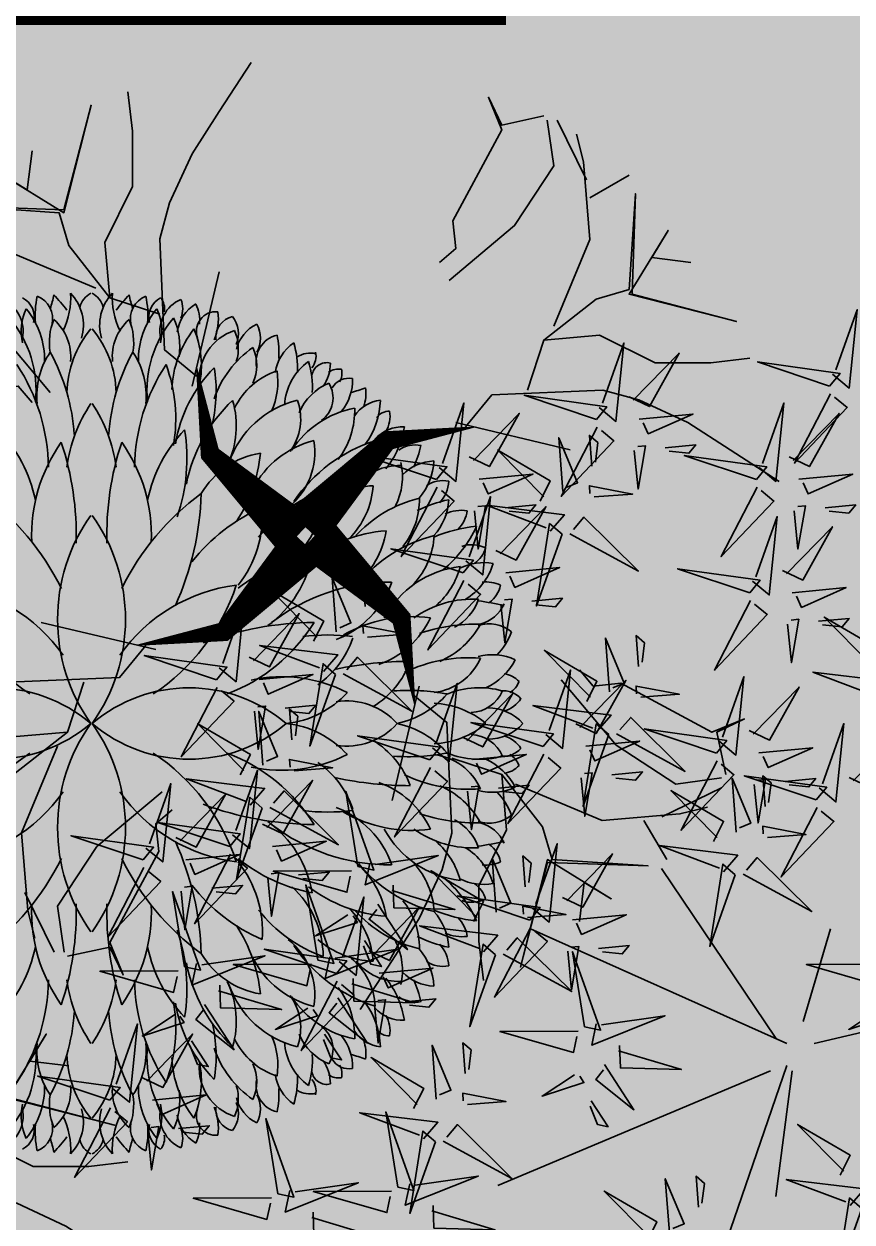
# Model space of a CAD drawing. Header units: millimetres. Extents: x -10000 to 124200, y -12045 to 23620.
# Drawn here: x 45091 to 45535, y 7298 to 7940 of the extents above; entities that cross this region are included whole.
import ezdxf

# ---------------------------------------------------------------- set-up
doc = ezdxf.new("R2010")
doc.units = ezdxf.units.MM
doc.header["$LTSCALE"] = 150
for name, color, linetype, lineweight, true_color in [('ad-Framing', 30, 'Continuous', 35, 0xff7f00), ('ad-Landscape', 7, 'Continuous', 35, 0x007f00), ('ad-Landscape 2', 7, 'Continuous', 35, 0x264c00)]:
    doc.layers.add(name, color=color, linetype=linetype, lineweight=lineweight, true_color=true_color)
doc.layers.add('ad-Verandah', color=7, linetype='Continuous', true_color=0xa57c52)

# ---------------------------------------------------------------- blocks, each defined once
blk = doc.blocks.new('A$C7DA81DBD')
at = {"layer": 'ad-Landscape'}
for centre, radius, start, end in [((1.124, 0.963), 1.476, 139.5678, 220.4322), ((0.278, 1.632), 1.654, 187.071, 234.8541), ((-2.005, -0.521), 2.052, 33.3645, 71.7788), ((-0.182, 2.617), 2.589, 216.3709, 243.6204), ((-3.864, 1.022), 0.348, 203.9184, 280.7874), ((-1.914, 1.938), 1.415, 226.1223, 258.1088), ((-3.288, 1.64), 1.093, 229.5217, 276.1719), ((-2.506, 2.298), 1.873, 236.553, 269.3505), ((-4.007, 0.779), 0.214, 207.1935, 284.6897), ((-3.868, 0.167), 0.526, 77.3912, 114.963), ((-3.58, 1.265), 0.803, 230.6141, 270.7898), ((-1.853, -0.999), 1.59, 87.8069, 125.3426), ((-4.021, -0.331), 0.887, 85.5415, 102.4704), ((-3.99, 0.621), 0.238, 201.2281, 283.0029), ((-3.234, -0.221), 0.76, 84.1206, 124.2254), ((-3.761, -0.151), 0.567, 79.894, 113.0436), ((-0.278, -1.632), 1.654, 7.071, 54.8541), ((2.005, 0.521), 2.052, 213.3645, 251.7788), ((0.504, -2.388), 1.772, 23.4099, 52.0446), ((-2.262, -2.222), 3.258, 0.4864, 20.1425), ((1.841, -1.801), 0.836, 9.3048, 59.3197), ((1.892, -0.74), 1.708, 200.4746, 238.3718), ((2.259, -2.257), 0.955, 13.7428, 70.7401), ((2.789, -2.062), 0.727, 18.6708, 63.797), ((0.013, -2.499), 1.688, 11.0285, 38.5633), ((2.053, -0.575), 1.111, 231.6498, 273.9516), ((2.813, -0.17), 1.503, 236.8668, 264.3747), ((3.602, -1.788), 0.37, 25.3637, 76.0362), ((0.957, -2.767), 1.425, 19.7331, 51.7721), ((1.894, -2.412), 0.921, 13.6684, 62.8823), ((3.531, -1.186), 0.443, 246.5632, 293.4368), ((3.566, -1.894), 0.271, 13.6546, 102.449), ((3.799, -1.387), 0.279, 240.3623, 299.6377), ((1.856, -1.09), 1.102, 216.0391, 260.2682), ((-0.542, -2.951), 1.936, 359.7315, 37.4115), ((3.37, -1.133), 0.705, 245.6035, 278.753), ((3.394, -2.243), 0.437, 34.7848, 81.073), ((3.646, -0.97), 0.879, 267.0026, 282.0734), ((2.301, -1.358), 0.927, 221.7393, 269.8284), ((2.675, -1.508), 0.695, 218.2825, 279.3433), ((1.329, -3.259), 1.53, 17.5905, 55.7456), ((3.002, -1.519), 0.544, 233.779, 289.798), ((2.167, -2.776), 0.96, 10.8581, 56.5506), ((3.104, -2.475), 0.573, 35.7635, 86.3734), ((3.508, -1.218), 0.814, 266.7638, 287.5222), ((-1.11, -2.329), 1.983, 352.8697, 7.1303), ((2.867, -2.536), 0.525, 21.8257, 68.0281), ((3.413, -2.155), 0.239, 346.7548, 32.3176), ((1.144, -1.7), 0.928, 214.9166, 251.0505), ((0.442, -3.021), 1.463, 4.5397, 37.072), ((1.447, -2.814), 0.898, 2.3009, 40.5076), ((3.324, -1.386), 0.793, 265.5663, 288.0123), ((3.41, -2.32), 0.148, 346.0967, 81.703), ((3.623, -2.031), 0.183, 231.1425, 282.0713), ((3.21, -2.109), 0.273, 215.3989, 302.1552), ((3.547, -1.977), 0.379, 233.8191, 270.9542), ((3.325, -2.438), 0.17, 350.7137, 36.2765), ((1.697, -2.079), 0.932, 201.0147, 251.0085), ((3.088, -1.801), 0.795, 232.4719, 271.5519), ((3.387, -2.087), 0.488, 230.8294, 271.5989), ((3.218, -2.537), 0.186, 348.2362, 60.9945), ((3.454, -2.302), 0.168, 239.8902, 283.1809), ((-0.295, -3.161), 1.349, 352.2305, 30.013), ((2.026, -2.069), 0.846, 218.4928, 261.4291), ((2.402, -1.959), 0.821, 225.1229, 265.9267), ((1.014, -3.524), 1.242, 13.527, 48.3981), ((2.813, -2.152), 0.645, 219.1564, 267.7817), ((2.833, -2.887), 0.356, 6.207, 55.7181), ((4.711, -2.181), 1.496, 194.5537, 200.4136), ((0.488, -3.723), 1.408, 14.0868, 50.7518), ((1.999, -3.032), 0.544, 358.2486, 50.6804), ((3.205, -2.09), 0.759, 233.8433, 268.585), ((3.255, -2.307), 0.399, 250.941, 277.7273), ((1.405, -2.554), 0.868, 198.6878, 245.2839), ((2.554, -3.07), 0.372, 357.6019, 47.961), ((2.929, -2.933), 0.15, 357.4703, 53.8096), ((0.579, -3.745), 0.974, 6.4669, 61.6556), ((3.055, -2.232), 0.863, 231.0238, 261.3872), ((3.025, -2.67), 0.274, 237.9754, 281.2662), ((2.208, -2.504), 0.73, 230.8151, 271.0506), ((2.436, -2.424), 0.643, 243.0761, 282.3855), ((2.128, -3.396), 0.461, 2.3648, 45.5832), ((2.458, -3.195), 0.289, 349.0778, 34.6406), ((0.211, -3.764), 1.016, 356.9811, 35.1502), ((1.896, -2.617), 0.764, 227.3855, 266.8116), ((3.046, -2.005), 1.281, 246.1435, 256.2848), ((-0.785, -3.797), 1.765, 358.7548, 18.6115), ((0.915, -3.796), 1.32, 11.9389, 26.2186), ((2.622, -2.757), 0.621, 229.7759, 266.9333), ((2.106, -3.468), 0.289, 349.0778, 34.6406), ((1.724, -2.922), 0.735, 220.3866, 256.092), ((0.466, -3.951), 1.488, 5.9725, 22.7074), ((2.239, -2.943), 0.581, 228.3364, 266.6749), ((1.37, -3.11), 0.824, 203.2196, 241.7797), ((2.444, -2.7), 1.205, 219.6176, 245.5256), ((1.692, -3.651), 0.41, 352.3277, 23.6108), ((2.403, -3.194), 0.329, 226.2451, 267.6854), ((1.383, -3.356), 0.488, 207.4375, 251.1826), ((1.034, -3.87), 0.552, 350.4856, 25.4529), ((1.452, -3.751), 0.311, 333.8191, 18.7871), ((2.158, -3.355), 0.356, 226.8629, 260.3692), ((1.759, -3.363), 0.625, 211.2577, 253.0883), ((1.821, -3.599), 0.302, 216.3212, 252.6008), ((0.641, -3.924), 0.342, 320.1793, 18.6746), ((1.327, -3.744), 0.358, 194.3796, 245.6782), ((-5.866, -2.673), 7.168, 348.7597, 350.8333), ((1.053, -3.888), 0.343, 334.8223, 6.1053), ((1.18, -3.454), 0.743, 227.0323, 248.1406), ((1.415, -3.77), 0.269, 215.0422, 258.9599)]:
    blk.add_arc(centre, radius, start, end, dxfattribs=at)
at = {"layer": 'ad-Landscape 2'}
for centre, radius, start, end in [((-1.124, 0.963), 1.476, 319.5678, 40.4322), ((2.005, -0.521), 2.052, 108.2212, 146.6355), ((-0.278, 1.632), 1.654, 305.1459, 352.929), ((0.182, 2.617), 2.589, 296.3796, 323.6291), ((1.914, 1.938), 1.415, 281.8912, 313.8777), ((3.864, 1.022), 0.348, 259.2126, 336.0816), ((2.506, 2.298), 1.873, 270.6495, 303.447), ((3.288, 1.64), 1.093, 263.8281, 310.4783), ((1.853, -0.999), 1.59, 54.6574, 92.1931), ((3.58, 1.265), 0.803, 269.2102, 309.3859), ((3.868, 0.167), 0.526, 65.037, 102.6088), ((4.007, 0.779), 0.214, 255.3103, 332.8065), ((3.234, -0.221), 0.76, 55.7746, 95.8794), ((3.99, 0.621), 0.238, 256.9971, 338.7719), ((4.021, -0.331), 0.887, 77.5296, 94.4585), ((-4.487, 1.629), 1.285, 281.6372, 288.0005), ((-3.052, 1.626), 1.72, 226.87, 233.5161), ((-3.616, 0.691), 0.486, 221.139, 275.5703), ((-2.722, 2.114), 1.948, 241.1822, 266.2604), ((2.722, 2.114), 1.948, 273.7396, 298.8178), ((3.616, 0.691), 0.486, 264.4297, 318.861), ((3.761, -0.151), 0.567, 66.9564, 100.106), ((3.052, 1.626), 1.72, 306.4839, 313.13), ((4.487, 1.629), 1.285, 251.9995, 258.3628), ((-4.197, 0.939), 0.734, 266.4289, 296.017), ((-3.241, -0.766), 1.009, 91.2562, 130.1055), ((-2.353, -1.17), 1.423, 97.042, 124.3197), ((-1.863, 3.033), 2.882, 251.6105, 271.7173), ((-1.026, -1.431), 1.766, 54.4662, 125.5338), ((1.026, -1.431), 1.766, 54.4662, 125.5338), ((1.863, 3.033), 2.882, 268.2827, 288.3895), ((2.353, -1.17), 1.423, 55.6803, 82.958), ((3.241, -0.766), 1.009, 49.8945, 88.7438), ((4.197, 0.939), 0.734, 243.983, 273.5711), ((-3.927, 0.536), 0.456, 226.0882, 286.2369), ((3.927, 0.536), 0.456, 253.7631, 313.9118), ((-4.046, -0.101), 0.224, 105.3109, 151.5664), ((4.046, -0.101), 0.224, 28.4336, 74.6891), ((-4.046, 0.101), 0.224, 208.4336, 254.6891), ((-3.927, -0.536), 0.456, 73.7631, 133.9118), ((-3.241, 0.766), 1.009, 229.8945, 268.7438), ((-2.353, 1.17), 1.423, 235.6803, 262.958), ((-1.026, 1.431), 1.766, 234.4662, 305.5338), ((1.124, -0.963), 1.476, 139.5678, 220.4322), ((-1.124, -0.963), 1.476, 319.5678, 40.4322), ((1.026, 1.431), 1.766, 234.4662, 305.5338), ((2.353, 1.17), 1.423, 277.042, 304.3197), ((3.241, 0.766), 1.009, 271.2562, 310.1055), ((3.927, -0.536), 0.456, 46.0882, 106.2369), ((4.046, 0.101), 0.224, 285.3109, 331.5664), ((-4.197, -0.939), 0.734, 63.983, 93.5711), ((-3.616, -0.691), 0.486, 84.4297, 138.861), ((-2.722, -2.114), 1.948, 93.7396, 118.8178), ((-1.863, -3.033), 2.882, 88.2827, 108.3895), ((1.863, -3.033), 2.882, 71.6105, 91.7173), ((2.722, -2.114), 1.948, 61.1822, 86.2604), ((3.616, -0.691), 0.486, 41.139, 95.5703), ((4.197, -0.939), 0.734, 86.4289, 116.017), ((-3.052, -1.626), 1.72, 126.4839, 133.13), ((-1.853, 0.999), 1.59, 234.6574, 272.1931), ((-0.182, -2.617), 2.589, 116.3796, 143.6291), ((0.278, -1.632), 1.654, 125.1459, 172.929), ((0.182, -2.617), 2.589, 36.3709, 63.6204), ((1.853, 0.999), 1.59, 267.8069, 305.3426), ((3.052, -1.626), 1.72, 46.87, 53.5161), ((-4.487, -1.629), 1.285, 71.9995, 78.3628), ((-3.99, -0.621), 0.238, 76.9971, 158.7719), ((-3.58, -1.265), 0.803, 89.2102, 129.3859), ((-3.761, 0.151), 0.567, 246.9564, 280.106), ((-3.234, 0.221), 0.76, 235.7746, 275.8794), ((-2.506, -2.298), 1.873, 90.6495, 123.447), ((2.506, -2.298), 1.873, 56.553, 89.3505), ((3.234, 0.221), 0.76, 264.1206, 304.2254), ((3.58, -1.265), 0.803, 50.6141, 90.7898), ((3.761, 0.151), 0.567, 259.894, 293.0436), ((3.99, -0.621), 0.238, 21.2281, 103.0029), ((4.487, -1.629), 1.285, 101.6372, 108.0005), ((-4.021, 0.331), 0.887, 257.5296, 274.4585), ((-4.007, -0.779), 0.214, 75.3103, 152.8065), ((-3.288, -1.64), 1.093, 83.8281, 130.4783), ((-1.914, -1.938), 1.415, 101.8912, 133.8777), ((1.914, -1.938), 1.415, 46.1223, 78.1088), ((3.288, -1.64), 1.093, 49.5217, 96.1719), ((4.021, 0.331), 0.887, 265.5415, 282.4704), ((4.007, -0.779), 0.214, 27.1935, 104.6897), ((-4.09, -0.554), 0.166, 229.7168, 280.6456), ((-3.864, -1.022), 0.348, 79.2126, 156.0816), ((-3.868, -0.167), 0.526, 245.037, 282.6088), ((-2.005, 0.521), 2.052, 288.2212, 326.6355), ((3.868, -0.167), 0.526, 257.3912, 294.963), ((3.864, -1.022), 0.348, 23.9184, 100.7874), ((4.09, -0.554), 0.166, 259.3544, 310.2832), ((-3.715, -0.193), 0.678, 245.2948, 278.4443), ((-3.242, -1.855), 1.065, 92.7479, 127.4895), ((-3.006, 0.698), 1.529, 249.608, 279.927), ((-2.521, -2.218), 1.411, 99.6586, 134.4053), ((-2.355, 1.807), 2.891, 271.7421, 294.3259), ((2.355, 1.807), 2.891, 245.6741, 268.2579), ((3.006, 0.698), 1.529, 260.073, 290.392), ((2.521, -2.218), 1.411, 45.5947, 80.3414), ((3.242, -1.855), 1.065, 52.5105, 87.2521), ((3.715, -0.193), 0.678, 261.5557, 294.7052), ((-4.09, -0.665), 0.235, 246.9546, 293.0454), ((-3.806, -1.227), 0.386, 98.1128, 148.8491), ((-2.07, -2.438), 1.53, 100.88, 136.8447), ((-2.612, 0.83), 1.771, 260.79, 288.9313), ((2.612, 0.83), 1.771, 251.0687, 279.21), ((2.07, -2.438), 1.53, 43.1553, 79.12), ((3.806, -1.227), 0.386, 31.1509, 81.8872), ((4.09, -0.665), 0.235, 246.9546, 293.0454), ((-3.983, -0.753), 0.314, 240.8349, 278.4067), ((-3.867, -1.227), 0.193, 69.404, 185.8133), ((-3.529, -0.17), 0.914, 246.6856, 281.9827), ((-3.393, -1.57), 0.508, 85.6371, 161.6343), ((-0.504, -2.388), 1.772, 127.9554, 156.5901), ((3.529, -0.17), 0.914, 258.0173, 293.3144), ((3.393, -1.57), 0.508, 18.3657, 94.3629), ((3.867, -1.227), 0.193, 354.1867, 110.596), ((3.983, -0.753), 0.314, 261.5933, 299.1651), ((-1.841, -1.801), 0.836, 120.6803, 170.6952), ((2.262, -2.222), 3.258, 159.8575, 179.5136), ((-3.99, -0.707), 0.544, 262.7166, 292.3542), ((-3.806, -1.439), 0.213, 83.9314, 167.1466), ((-2.872, -2.169), 1.015, 108.9376, 145.3584), ((-3.278, 0.198), 1.427, 260.7451, 283.0431), ((3.278, 0.198), 1.427, 256.9569, 279.2549), ((2.872, -2.169), 1.015, 34.6416, 71.0624), ((3.99, -0.707), 0.544, 247.6458, 277.2834), ((3.806, -1.439), 0.213, 12.8534, 96.0686), ((-3.843, -1.163), 0.285, 233.2838, 291.6454), ((-3.699, -1.02), 0.428, 245.5975, 287.5893), ((-2.789, -2.062), 0.727, 116.203, 161.3292), ((-2.935, -0.536), 0.892, 253.6401, 296.0812), ((-2.259, -2.257), 0.955, 109.2599, 166.2572), ((-1.892, -0.74), 1.708, 301.6282, 339.5254), ((2.935, -0.536), 0.892, 243.9188, 286.3599), ((3.699, -1.02), 0.428, 252.4107, 294.4025), ((3.843, -1.163), 0.285, 248.3546, 306.7162), ((-3.602, -1.788), 0.37, 103.9638, 154.6363), ((-2.813, -0.17), 1.503, 275.6253, 303.1332), ((-2.053, -0.575), 1.111, 266.0484, 308.3502), ((-0.013, -2.499), 1.688, 141.4367, 168.9715), ((-3.799, -1.387), 0.279, 240.3623, 299.6377), ((-3.566, -1.894), 0.271, 77.551, 166.3454), ((-3.531, -1.186), 0.443, 246.5632, 293.4368), ((-1.894, -2.412), 0.921, 117.1177, 166.3316), ((-0.957, -2.767), 1.425, 128.2279, 160.2669), ((0.973, -1.875), 1.434, 167.8862, 206.8402), ((-0.973, -1.875), 1.434, 333.1598, 12.1138), ((-1.856, -1.09), 1.102, 279.7318, 323.9609), ((-3.646, -0.97), 0.879, 257.9266, 272.9974), ((-3.394, -2.243), 0.437, 98.927, 145.2152), ((-3.37, -1.133), 0.705, 261.247, 294.3965), ((0.542, -2.951), 1.936, 142.5885, 180.2685), ((-3.508, -1.218), 0.814, 252.4778, 273.2362), ((-3.104, -2.475), 0.573, 93.6266, 144.2365), ((-3.002, -1.519), 0.544, 250.202, 306.221), ((-2.167, -2.776), 0.96, 123.4494, 169.1419), ((-2.675, -1.508), 0.695, 260.6567, 321.7175), ((-1.329, -3.259), 1.53, 124.2544, 162.4095), ((-2.301, -1.358), 0.927, 270.1716, 318.2607), ((-0.947, -1.818), 0.953, 312.2631, 353.7786), ((0.947, -1.818), 0.953, 186.2214, 227.7369), ((-3.413, -2.155), 0.239, 147.6824, 193.2452), ((-2.867, -2.536), 0.525, 111.9719, 158.1743), ((1.11, -2.329), 1.983, 172.8697, 187.1303), ((-3.623, -2.031), 0.183, 257.9287, 308.8575), ((-3.324, -1.386), 0.793, 251.9877, 274.4337), ((-3.41, -2.32), 0.148, 98.297, 193.9033), ((-1.447, -2.814), 0.898, 139.4924, 177.6991), ((-0.442, -3.021), 1.463, 142.928, 175.4603), ((-1.144, -1.7), 0.928, 288.9495, 325.0834), ((-3.547, -1.977), 0.379, 269.0458, 306.1809), ((-3.325, -2.438), 0.17, 143.7235, 189.2863), ((-3.21, -2.109), 0.273, 237.8448, 324.6011), ((-3.454, -2.302), 0.168, 256.8191, 300.1098), ((-3.218, -2.537), 0.186, 119.0055, 191.7638), ((-3.387, -2.087), 0.488, 268.4011, 309.1706), ((-3.088, -1.801), 0.795, 268.4481, 307.5281), ((-1.697, -2.079), 0.932, 288.9915, 338.9853), ((2.889, -3.142), 3.502, 167.9948, 180.0176), ((0.453, -2.514), 0.676, 171.3917, 227.835), ((-0.453, -2.514), 0.676, 312.165, 8.6083), ((-2.889, -3.142), 3.502, 359.9824, 12.0052), ((-4.711, -2.181), 1.496, 339.5864, 345.4463), ((-2.833, -2.887), 0.356, 124.2819, 173.793), ((-2.813, -2.152), 0.645, 272.2183, 320.8436), ((-2.402, -1.959), 0.821, 274.0733, 314.8771), ((-1.014, -3.524), 1.242, 131.6019, 166.473), ((-2.026, -2.069), 0.846, 278.5709, 321.5072), ((0.295, -3.161), 1.349, 149.987, 187.7695), ((-3.255, -2.307), 0.399, 262.2727, 289.059), ((-3.205, -2.09), 0.759, 271.415, 306.1567), ((-1.999, -3.032), 0.544, 129.3196, 181.7514), ((-0.488, -3.723), 1.408, 129.2482, 165.9132), ((-2.929, -2.933), 0.15, 126.1904, 182.5297), ((-2.554, -3.07), 0.372, 132.039, 182.3981), ((-1.405, -2.554), 0.868, 294.7161, 341.3122), ((-0.914, -2.323), 0.874, 290.1808, 328.5951), ((0.914, -2.323), 0.874, 211.4049, 249.8192), ((-3.025, -2.67), 0.274, 258.7338, 302.0246), ((-3.055, -2.232), 0.863, 278.6128, 308.9762), ((-0.579, -3.745), 0.974, 118.3444, 173.5331), ((-2.458, -3.195), 0.289, 145.3594, 190.9222), ((-2.128, -3.396), 0.461, 134.4168, 177.6352), ((-2.436, -2.424), 0.643, 257.6145, 296.9239), ((-2.208, -2.504), 0.73, 268.9494, 309.1849), ((1.74, -3.125), 2.067, 175.9521, 190.6786), ((-0.876, -2.829), 0.895, 310.7887, 348.0381), ((0.876, -2.829), 0.895, 191.9619, 229.2113), ((-1.74, -3.125), 2.067, 349.3214, 4.0479), ((-3.046, -2.005), 1.281, 283.7152, 293.8565), ((-1.896, -2.617), 0.764, 273.1884, 312.6145), ((-0.211, -3.764), 1.016, 144.8498, 183.0189), ((0.81, -3.717), 1.458, 154.4442, 184.6619), ((-0.81, -3.717), 1.458, 355.3381, 25.5558), ((-2.622, -2.757), 0.621, 273.0667, 310.2241), ((-2.106, -3.468), 0.289, 145.3594, 190.9222), ((-0.915, -3.796), 1.32, 153.7814, 168.0611), ((0.785, -3.797), 1.765, 161.3885, 181.2452), ((-2.239, -2.943), 0.581, 273.3251, 311.6636), ((-0.466, -3.951), 1.488, 157.2926, 174.0275), ((-1.724, -2.922), 0.735, 283.908, 319.6134), ((-0.873, -3.314), 0.57, 293.7313, 353.3277), ((0.672, -3.334), 0.873, 183.0038, 219.6059), ((-0.672, -3.334), 0.873, 320.3941, 356.9962), ((0.873, -3.314), 0.57, 186.6723, 246.2687), ((-2.403, -3.194), 0.329, 272.3146, 313.7549), ((-1.692, -3.651), 0.41, 156.3892, 187.6723), ((-2.444, -2.7), 1.205, 294.4744, 320.3824), ((-1.37, -3.11), 0.824, 298.2203, 336.7804), ((0.485, -3.825), 0.838, 157.7226, 195.8673), ((-0.485, -3.825), 0.838, 344.1327, 22.2774), ((-2.158, -3.355), 0.356, 279.6308, 313.1371), ((-1.452, -3.751), 0.311, 161.2129, 206.1809), ((-1.034, -3.87), 0.552, 154.5471, 189.5144), ((-1.383, -3.356), 0.488, 288.8174, 332.5625), ((-1.821, -3.599), 0.302, 287.3992, 323.6788), ((-1.759, -3.363), 0.625, 286.9117, 328.7423), ((-0.466, -3.725), 0.359, 293.7056, 356.9487), ((0.466, -3.725), 0.359, 183.0513, 246.2944), ((-1.053, -3.888), 0.343, 173.8947, 205.1777), ((5.866, -2.673), 7.168, 189.1667, 191.2403), ((-1.327, -3.744), 0.358, 294.3218, 345.6204), ((-0.641, -3.924), 0.342, 161.3254, 219.8207), ((-0.143, -3.955), 0.535, 164.7932, 204.8095), ((-0.906, -3.641), 0.606, 297.2695, 335.9728), ((0.906, -3.641), 0.606, 204.0272, 242.7305), ((0.143, -3.955), 0.535, 335.1905, 15.2068), ((-1.415, -3.77), 0.269, 281.0401, 324.9578), ((-1.18, -3.454), 0.743, 291.8594, 312.9677), ((0.323, -3.905), 0.477, 180.4376, 227.2613), ((-0.323, -3.905), 0.477, 312.7387, 359.5624), ((-0.266, -4.046), 0.225, 186.241, 229.1557), ((-0.491, -4.017), 0.214, 291.17, 329.5844), ((-0.096, -4.063), 0.227, 172.7272, 229.0665), ((-0.414, -3.981), 0.305, 303.605, 342.9027), ((0.414, -3.981), 0.305, 197.0973, 236.395), ((0.096, -4.063), 0.227, 310.9335, 7.2728), ((0.491, -4.017), 0.214, 210.4156, 248.83), ((0.266, -4.046), 0.225, 310.8443, 353.759)]:
    blk.add_arc(centre, radius, start, end, dxfattribs=at)
blk = doc.blocks.new('bamboo')
at = {"layer": 'ad-Landscape'}
for points in [[(-835, 1007.8), (-876.2, 987.1), (-939.2, 1094.8), (-843.4, 1000.5)], [(-854.3, 961.7), (-964.6, 970), (-872.5, 931.4), (-862.8, 954.4)], [(-906.4, 902.3), (-969.4, 907), (-954.8, 890.1), (-914.9, 895)], [(-1166, 756.5), (-1215.3, 904.1), (-1191.8, 735.2), (-1166, 756.5)], [(-974.8, 702), (-1024.2, 849.6), (-1000.7, 680.7), (-974.8, 702)], [(-1150.2, 755), (-1008.3, 828.6), (-1121.8, 720.5), (-1143.1, 746.4)], [(-1190.3, 750.9), (-1161.9, 716.5), (-1322.1, 700.2), (-1198.9, 743.8)], [(-1212, 689.6), (-1192.2, 648), (-1301.2, 587.1), (-1204.9, 680.9)], [(-999.2, 696.4), (-970.7, 661.9), (-1131, 645.7), (-1007.8, 689.3)], [(-1166.4, 669.3), (-1176.9, 559.2), (-1136.4, 650.5), (-1159.3, 660.7)], [(-1102, 678.9), (-1023.4, 671.3), (-1112.1, 656.1), (-1110.6, 671.8)], [(-1059.9, 523.7), (-1093.8, 494.6), (-1113.3, 654.4), (-1067.1, 532.2)], [(-1121.7, 544.2), (-1162.9, 523.5), (-1225.9, 631.2), (-1130.2, 536.9)], [(-1108, 616), (-1114, 553.1), (-1096.8, 567.3), (-1100.9, 607.4)], [(-1020.9, 635), (-1001.1, 593.4), (-1110, 532.6), (-1013.8, 626.4)], [(-975.2, 614.7), (-985.8, 504.7), (-945.3, 596), (-968.1, 606.1)], [(-910.8, 624.4), (-832.2, 616.8), (-921, 601.5), (-919.5, 617.3)], [(-1288.8, 429.3), (-1338.2, 576.9), (-1314.7, 408), (-1288.8, 429.3)], [(-1053.8, 499.5), (-907.2, 551.9), (-1075.6, 524.9), (-1053.8, 499.5)], [(-916.9, 561.5), (-922.9, 498.6), (-905.6, 512.8), (-909.7, 552.9)], [(-1273.1, 427.7), (-1131.2, 501.3), (-1244.7, 393.3), (-1266, 419.1)], [(-1141, 498.1), (-1251.3, 506.4), (-1159.2, 467.8), (-1149.5, 490.8)], [(-1055, 483.7), (-978.6, 343.4), (-1088.9, 454.6), (-1063.5, 476.4)], [(-1193.1, 438.6), (-1256.1, 443.4), (-1241.5, 426.4), (-1201.6, 431.4)], [(-1130.1, 433.9), (-1136.1, 355.2), (-1153.1, 443.6), (-1137.4, 442.4)], [(-1313.2, 423.7), (-1284.7, 389.2), (-1445, 373), (-1321.8, 416.6)], [(-1334.9, 362.3), (-1315.1, 320.7), (-1424, 259.8), (-1327.8, 353.7)], [(-1224.9, 351.7), (-1146.2, 344), (-1235, 328.8), (-1233.5, 344.6)], [(-1289.2, 342), (-1299.8, 231.9), (-1259.3, 323.3), (-1282.1, 333.4)], [(-1230.9, 288.8), (-1236.9, 225.9), (-1219.6, 240.1), (-1223.8, 280.1)], [(-1166, 102), (-1215.3, 249.6), (-1191.8, 80.7), (-1166, 102)], [(-933.9, 115.6), (-983.2, 263.3), (-959.7, 94.3), (-933.9, 115.6)], [(-1150.2, 100.5), (-1008.3, 174), (-1121.8, 66), (-1143.1, 91.9)], [(-1357.1, -48), (-1406.5, 99.6), (-1382.9, -69.3), (-1357.1, -48)], [(-958.2, 110.1), (-929.8, 75.6), (-1090, 59.3), (-966.8, 103)], [(-1190.3, 96.4), (-1161.9, 61.9), (-1322.1, 45.7), (-1198.9, 89.3)], [(-1212, 35.1), (-1192.2, -6.5), (-1301.2, -67.4), (-1204.9, 26.4)], [(-979.9, 48.7), (-960.1, 7.1), (-1069.1, -53.8), (-972.8, 40.1)], [(-934.3, 28.4), (-944.8, -81.7), (-904.3, 9.6), (-927.2, 19.8)], [(-869.9, 38), (-791.3, 30.4), (-880, 15.2), (-878.5, 30.9)], [(-548.2, 43.3), (-554.2, -19.6), (-537, -5.4), (-541.1, 34.7)], [(-1341.4, -49.5), (-1199.5, 24), (-1312.9, -84), (-1334.3, -58.1)], [(-1166.4, 14.8), (-1176.9, -95.3), (-1136.4, -4), (-1159.3, 6.1)], [(-1102, 24.4), (-1023.4, 16.8), (-1112.1, 1.6), (-1110.6, 17.3)], [(-718.6, -144.5), (-752.5, -173.6), (-772, -13.7), (-725.8, -136)], [(-1108, -38.5), (-1114, -101.4), (-1096.8, -87.2), (-1100.9, -47.1)], [(-780.4, -124), (-821.5, -144.7), (-884.6, -37), (-788.8, -131.3)], [(-875.9, -24.9), (-881.9, -87.8), (-864.7, -73.6), (-868.8, -33.5)], [(-1381.4, -53.6), (-1353, -88.1), (-1513.2, -104.3), (-1390.1, -60.7)], [(-556.7, -87.7), (-536.9, -129.3), (-645.8, -190.1), (-549.6, -96.3)]]:
    blk.add_lwpolyline(points, dxfattribs=at)
at = {"layer": 'ad-Landscape 2'}
for p, q in [((43.5, 73), (278.2, 631.2)), ((-12.4, 39.5), (-247.1, 564.2)), ((-23.6, 61.9), (-370, 296.3)), ((32.3, 39.5), (390, 162.3)), ((43.5, 28.4), (300.5, 61.9)), ((-57.1, 6), (-247.1, -49.8)), ((-12.4, -16.3), (-113, -440.5))]:
    blk.add_line(p, q, dxfattribs=at)
for points in [[(103.7, 1424.7), (54.4, 1572.3), (77.9, 1403.4), (103.7, 1424.7)], [(-387.8, 1356.5), (-437.1, 1504.1), (-413.6, 1335.2), (-387.8, 1356.5)], [(119.4, 1423.2), (261.4, 1496.7), (147.9, 1388.7), (126.6, 1414.5)], [(-372, 1355), (-230.1, 1428.5), (-343.6, 1320.5), (-364.9, 1346.4)], [(-160.7, 1284.9), (-160, 1444.8), (-116.9, 1294.1), (-149.7, 1287.2)], [(79.4, 1419.1), (107.8, 1384.6), (-52.4, 1368.4), (70.8, 1412)], [(-756.4, 1206.5), (-805.8, 1354.1), (-782.2, 1185.2), (-756.4, 1206.5)], [(-412.1, 1350.9), (-383.7, 1316.4), (-543.9, 1300.2), (-420.7, 1343.8)], [(-70.9, 1292.4), (-27.7, 1358.5), (-55.4, 1272.9), (-68.6, 1281.5)], [(57.7, 1357.7), (77.5, 1316.1), (-31.5, 1255.3), (64.8, 1349.1)], [(-415.1, 1179.2), (-464.4, 1326.8), (-440.9, 1157.9), (-415.1, 1179.2)], [(103.3, 1337.4), (92.8, 1227.4), (133.3, 1318.7), (110.4, 1328.8)], [(167.7, 1347.1), (246.3, 1339.5), (157.6, 1324.2), (159.1, 1340)], [(-740.7, 1205), (-598.8, 1278.5), (-712.2, 1170.5), (-733.6, 1196.4)], [(-433.8, 1289.5), (-414, 1248), (-523, 1187.1), (-426.7, 1280.9)], [(-323.8, 1278.9), (-245.2, 1271.3), (-333.9, 1256.1), (-332.4, 1271.8)], [(-169.3, 1271.7), (-323, 1296.4), (-162.4, 1238.9), (-169.3, 1271.7)], [(161.7, 1284.2), (155.7, 1221.3), (172.9, 1235.5), (168.8, 1275.6)], [(-500.1, 1137.3), (-534, 1108.2), (-553.5, 1268), (-507.4, 1145.8)], [(-399.4, 1177.7), (-257.4, 1251.3), (-370.9, 1143.2), (-392.2, 1169.1)], [(-388.2, 1269.3), (-398.7, 1159.2), (-358.2, 1250.5), (-381.1, 1260.6)], [(-175.7, 1247.6), (-131.9, 1256.8), (-191.9, 1107.3), (-173.4, 1236.6)], [(-18, 1257.9), (35, 1223.4), (30.4, 1245.3), (-7, 1260.2)], [(303.5, 1094), (304.2, 1253.9), (347.3, 1103.2), (314.4, 1096.3)], [(-561.9, 1157.8), (-603.1, 1137.1), (-666.2, 1244.8), (-570.4, 1150.5)], [(-92.2, 1230.9), (0.4, 1170.5), (-61.7, 1248.7), (-81.3, 1233.2)], [(-780.7, 1200.9), (-752.3, 1166.4), (-912.5, 1150.2), (-789.3, 1193.8)], [(-329.8, 1216), (-335.8, 1153.1), (-318.6, 1167.3), (-322.7, 1207.4)], [(-131.4, 1199.8), (-85.3, 1198.1), (-81.9, 1073.4), (-120.4, 1202.1)], [(-439.4, 1173.7), (-411, 1139.2), (-571.2, 1122.9), (-448, 1166.6)], [(-494, 1113.1), (-347.5, 1165.5), (-515.9, 1138.5), (-494, 1113.1)], [(-174.3, 1012.2), (-173.7, 1172.1), (-130.6, 1021.4), (-163.4, 1014.5)], [(-802.5, 1139.6), (-782.6, 1098), (-891.6, 1037.1), (-795.3, 1130.9)], [(-692.4, 1128.9), (-613.8, 1121.3), (-702.5, 1106.1), (-701, 1121.8)], [(-773.2, 987.3), (-807.1, 958.2), (-826.6, 1118), (-780.4, 995.8)], [(-756.8, 1119.3), (-767.3, 1009.2), (-726.8, 1100.5), (-749.7, 1110.6)], [(-581.3, 1111.7), (-691.5, 1120), (-599.4, 1081.4), (-589.8, 1104.4)], [(-461.1, 1112.3), (-441.3, 1070.7), (-550.3, 1009.8), (-454, 1103.7)], [(-155.7, 961.1), (-205, 1108.7), (-181.5, 939.8), (-155.7, 961.1)], [(294.9, 1080.8), (141.2, 1105.5), (301.8, 1048), (294.9, 1080.8)], [(-495.2, 1097.3), (-418.8, 957), (-529.1, 1068.2), (-503.7, 1090.1)], [(-415.5, 1092), (-426, 981.9), (-385.5, 1073.2), (-408.4, 1083.4)], [(-365.5, 930.4), (-364.8, 1090.2), (-321.7, 939.6), (-354.5, 932.7)], [(-351.1, 1101.6), (-272.5, 1094), (-361.2, 1078.8), (-359.7, 1094.5)], [(-84.5, 1019.7), (-41.3, 1085.8), (-69, 1000.1), (-82.2, 1008.8)], [(-698.4, 1066), (-704.4, 1003.1), (-687.2, 1017.3), (-691.3, 1057.4)], [(-633.3, 1052.3), (-696.3, 1057), (-681.8, 1040.1), (-641.8, 1045)], [(-570.3, 1047.5), (-576.3, 968.8), (-593.4, 1057.2), (-577.6, 1056)], [(288.5, 1056.7), (332.3, 1065.9), (272.3, 916.4), (290.8, 1045.7)], [(-357.1, 1038.7), (-363.1, 975.8), (-345.9, 990), (-350, 1030.1)], [(-140, 959.5), (2, 1033.1), (-111.5, 925), (-132.8, 950.9)], [(-767.1, 963.1), (-620.5, 1015.5), (-788.9, 988.5), (-767.1, 963.1)], [(-183, 999), (-336.7, 1023.7), (-176.1, 966.2), (-183, 999)], [(289.9, 848.6), (290.5, 1008.4), (333.6, 857.8), (300.8, 850.9)], [(332.8, 1008.9), (378.9, 1007.2), (382.3, 882.5), (343.8, 1011.2)], [(-275.7, 937.9), (-232.5, 1004), (-260.1, 918.3), (-273.4, 927)], [(-189.3, 974.8), (-145.6, 984), (-205.5, 834.6), (-187, 963.9)], [(-31.6, 985.2), (21.3, 950.7), (16.7, 972.5), (-20.7, 987.5)], [(-105.9, 958.2), (-13.2, 897.8), (-75.4, 976), (-94.9, 960.5)], [(-768.3, 947.3), (-691.9, 807), (-802.2, 918.2), (-776.8, 940.1)], [(-374.1, 917.2), (-527.8, 941.9), (-367.2, 884.4), (-374.1, 917.2)], [(-180, 955.5), (-151.6, 921), (-311.8, 904.8), (-188.6, 948.4)], [(-843.4, 897.5), (-849.4, 818.8), (-866.4, 907.2), (-850.7, 906)], [(-592.6, 770.2), (-641.9, 917.8), (-618.4, 748.9), (-592.6, 770.2)], [(-145, 927.1), (-99, 925.4), (-95.6, 800.6), (-134.1, 929.4)], [(182.5, 782.8), (148.6, 753.6), (129.1, 913.5), (175.2, 791.2)], [(-380.5, 893), (-336.7, 902.2), (-396.6, 752.7), (-378.2, 882.1)], [(-297, 876.4), (-204.4, 816), (-266.5, 894.2), (-286.1, 878.7)], [(-201.7, 894.1), (-181.9, 852.5), (-290.9, 791.6), (-194.6, 885.5)], [(-222.7, 903.4), (-169.8, 868.9), (-174.4, 890.7), (-211.8, 905.7)], [(-91.7, 883.5), (-13.1, 875.8), (-101.8, 860.6), (-100.3, 876.4)], [(120.7, 803.3), (79.5, 782.6), (16.5, 890.3), (112.2, 796)], [(-156.1, 873.8), (-166.6, 763.7), (-126.1, 855), (-149, 865.2)], [(281.2, 835.4), (127.5, 860.1), (288.1, 802.6), (281.2, 835.4)], [(-576.8, 768.6), (-434.9, 842.2), (-548.4, 734.1), (-569.7, 760)], [(-336.2, 845.3), (-290.1, 843.6), (-286.7, 718.8), (-325.2, 847.6)], [(-97.7, 820.6), (-103.7, 757.7), (-86.5, 771.9), (-90.6, 811.9)], [(188.6, 758.6), (335.2, 810.9), (166.8, 784), (188.6, 758.6)], [(274.9, 811.2), (318.6, 820.4), (258.7, 670.9), (277.2, 800.3)], [(-199.8, 660.1), (-233.7, 630.9), (-253.2, 790.8), (-207, 668.5)], [(-959.1, 700.5), (-817.2, 774), (-930.7, 666), (-952, 691.8)], [(-616.9, 764.6), (-588.5, 730.1), (-748.7, 713.9), (-625.5, 757.5)], [(-261.6, 680.5), (-302.7, 659.9), (-365.8, 767.6), (-270, 673.2)], [(101.4, 757.2), (-8.9, 765.5), (83.2, 726.9), (92.9, 749.9)], [(319.2, 763.5), (365.2, 761.8), (368.6, 637), (330.1, 765.8)], [(187.4, 742.8), (263.8, 602.4), (153.5, 713.7), (178.9, 735.5)], [(-264.9, 565.6), (-314.3, 713.2), (-290.7, 544.3), (-264.9, 565.6)], [(-638.6, 703.2), (-618.8, 661.6), (-727.8, 600.7), (-631.5, 694.6)], [(-528.6, 692.6), (-450, 684.9), (-538.7, 669.7), (-537.2, 685.5)], [(-193.7, 635.8), (-47.1, 688.2), (-215.5, 661.2), (-193.7, 635.8)], [(49.3, 697.7), (-13.7, 702.5), (0.8, 685.5), (40.8, 690.4)], [(112.3, 693), (106.3, 614.2), (89.3, 702.6), (105, 701.5)], [(-619.9, 538.4), (-669.2, 686), (-645.7, 517), (-619.9, 538.4)], [(-593, 682.9), (-603.5, 572.8), (-563, 664.1), (-585.9, 674.3)], [(-280.9, 634.5), (-391.2, 642.7), (-299.1, 604.1), (-289.4, 627.2)], [(-249.2, 564.1), (-107.3, 637.7), (-220.7, 529.6), (-242.1, 555.5)], [(-534.6, 629.7), (-540.6, 566.8), (-523.4, 581), (-527.5, 621)], [(-194.9, 620.1), (-118.4, 479.7), (-228.8, 591), (-203.4, 612.8)], [(-37.8, 466.8), (-37.2, 626.6), (5.9, 476), (-26.9, 469.1)], [(-604.1, 536.8), (-462.2, 610.4), (-575.7, 502.3), (-597, 528.2)], [(-333, 575), (-396, 579.7), (-381.4, 562.8), (-341.5, 567.7)], [(-270, 570.3), (-276, 491.5), (-293, 579.9), (-277.2, 578.7)], [(-650.3, 428.2), (-684.2, 399.1), (-703.7, 559), (-657.6, 436.7)], [(-289.2, 560), (-260.8, 525.6), (-421, 509.3), (-297.8, 552.9)], [(52, 474.3), (95.2, 540.4), (67.5, 454.7), (54.3, 463.3)], [(-712.1, 448.7), (-753.3, 428.1), (-816.4, 535.7), (-720.6, 441.4)], [(-644.2, 532.8), (-615.8, 498.3), (-776, 482), (-652.8, 525.7)], [(-311, 498.7), (-291.1, 457.1), (-400.1, 396.2), (-303.9, 490)], [(-665.9, 471.4), (-646.1, 429.8), (-755.1, 368.9), (-658.8, 462.8)], [(-265.3, 478.4), (-275.8, 368.3), (-235.4, 459.6), (-258.2, 469.8)], [(-200.9, 488), (-122.3, 480.4), (-211, 465.2), (-209.5, 480.9)], [(-46.5, 453.6), (-200.1, 478.3), (-39.6, 420.8), (-46.5, 453.6)], [(-644.2, 404), (-497.6, 456.4), (-666, 429.4), (-644.2, 404)], [(-620.3, 451.1), (-630.8, 341), (-590.3, 432.3), (-613.2, 442.5)], [(-555.9, 460.7), (-477.3, 453.1), (-566, 437.9), (-564.5, 453.6)], [(104.9, 439.8), (157.9, 405.3), (153.3, 427.1), (115.9, 442.1)], [(-206.9, 425.1), (-212.9, 362.2), (-195.7, 376.4), (-199.8, 416.5)], [(-52.8, 429.4), (-9, 438.6), (-69, 289.1), (-50.5, 418.5)], [(30.7, 412.7), (123.3, 352.4), (61.2, 430.6), (41.6, 415)], [(-731.5, 402.7), (-841.7, 410.9), (-749.6, 372.3), (-739.9, 395.4)], [(-561.9, 397.8), (-567.9, 334.9), (-550.7, 349.1), (-554.8, 389.2)], [(393.8, 326), (352.6, 305.3), (289.5, 413), (385.3, 318.7)], [(-645.4, 388.3), (-569, 247.9), (-679.3, 359.1), (-653.9, 381)], [(-8.5, 381.7), (37.5, 380), (40.9, 255.2), (2.4, 384)], [(-783.5, 343.2), (-846.5, 347.9), (-832, 331), (-792, 335.9)], [(-720.5, 338.5), (-726.5, 259.7), (-743.5, 348.1), (-727.8, 346.9)], [(-606.2, 183.8), (-655.6, 331.4), (-632, 162.5), (-606.2, 183.8)], [(-363.6, 169.2), (-397.5, 140), (-417, 299.9), (-370.9, 177.6)], [(-425.4, 189.6), (-466.6, 169), (-529.7, 276.7), (-433.9, 182.4)], [(374.4, 279.9), (264.1, 288.2), (356.3, 249.6), (365.9, 272.6)], [(-590.5, 182.3), (-448.6, 255.9), (-562, 147.8), (-583.4, 173.7)], [(322.4, 220.5), (259.3, 225.2), (273.9, 208.3), (313.9, 213.2)], [(-357.5, 145), (-210.9, 197.3), (-379.3, 170.3), (-357.5, 145)], [(-918.2, 114.1), (-776.2, 187.7), (-889.7, 79.6), (-911, 105.5)], [(-630.5, 178.2), (-602.1, 143.7), (-762.3, 127.5), (-639.2, 171.1)], [(-444.7, 143.6), (-555, 151.8), (-462.9, 113.3), (-453.2, 136.3)], [(-510.6, -20.7), (-560, 126.9), (-536.5, -42), (-510.6, -20.7)], [(-358.7, 129.2), (-282.3, -11.2), (-392.6, 100.1), (-367.2, 121.9)], [(-652.3, 116.9), (-632.5, 75.3), (-741.4, 14.4), (-645.2, 108.2)], [(-542.2, 106.2), (-463.6, 98.6), (-552.3, 83.4), (-550.8, 99.1)], [(-606.6, 96.6), (-617.1, -13.5), (-576.7, 77.8), (-599.5, 88)], [(-496.8, 84.1), (-559.8, 88.8), (-545.3, 71.9), (-505.3, 76.8)], [(-433.8, 79.4), (-439.8, 0.6), (-456.8, 89), (-441.1, 87.9)], [(-494.9, -22.2), (-353, 51.3), (-466.5, -56.7), (-487.8, -30.9)], [(319, -89.9), (285.1, -119.1), (265.6, 40.8), (311.8, -81.4)], [(257.2, -69.4), (216.1, -90.1), (153, 17.6), (248.8, -76.7)], [(-174.3, -160.5), (-173.7, -0.6), (-130.6, -151.3), (-163.4, -158.2)], [(-535, -26.3), (-506.5, -60.8), (-666.8, -77), (-543.6, -33.4)], [(325.1, -114.1), (471.7, -61.8), (303.3, -88.7), (325.1, -114.1)], [(-84.5, -153), (-41.3, -86.9), (-69, -172.5), (-82.2, -163.9)]]:
    blk.add_lwpolyline(points, dxfattribs=at)
blk = doc.blocks.new('A$C06C421F0')
at = {"layer": 'ad-Landscape'}
for points in [[(359.91, 366.46, 35.98, 14.39, 0), (421.22, 431.54, 14.39, 0.72, 0), (487.37, 441.94, 0, 0, 0), (448, 441.94, 0, 0, 0), (472.53, 524.19, 0, 0, 0), (467.69, 541.37, 0, 0, 0), (379.6, 599.67, 0, 0, 0), (404.12, 579.33, 0, 0, 0), (359.91, 575.71, 0, 0, 0), (404.12, 579.33, 0, 0, 0), (467.69, 541.37, 0, 0, 0), (433.48, 648.03, 0, 0, 0), (482.53, 692.32, 0, 0, 0), (430.9, 648.03, 0, 0, 0), (418.64, 692.32, 0, 0, 0), (426.06, 713.11, 0, 0, 0), (413.8, 692.32, 0, 0, 0), (372.17, 716.27, 0, 0, 0), (413.8, 692.32, 0, 0, 0), (323.13, 719.89, 0, 0, 0)], [(353.42, 359.91, 35.98, 14.39, 0), (288.34, 421.22, 14.39, 0.72, 0), (277.95, 487.37, 0, 0, 0), (277.95, 448, 0, 0, 0), (195.69, 472.53, 0, 0, 0), (178.52, 467.69, 0, 0, 0), (120.22, 379.6, 0, 0, 0), (140.56, 404.12, 0, 0, 0), (144.17, 359.91, 0, 0, 0), (140.56, 404.12, 0, 0, 0), (178.52, 467.69, 0, 0, 0), (71.86, 433.48, 0, 0, 0), (27.57, 482.53, 0, 0, 0), (71.86, 430.9, 0, 0, 0), (27.57, 418.64, 0, 0, 0), (6.78, 426.06, 0, 0, 0), (27.57, 413.8, 0, 0, 0), (3.62, 372.17, 0, 0, 0), (27.57, 413.8, 0, 0, 0), (0, 323.13, 0, 0, 0)], [(366.46, 359.97, 35.98, 14.39, 0), (431.54, 298.66, 14.39, 0.72, 0), (441.94, 232.52, 0, 0, 0), (441.94, 271.88, 0, 0, 0), (524.19, 247.36, 0, 0, 0), (541.37, 252.2, 0, 0, 0), (599.67, 340.29, 0, 0, 0), (579.33, 315.77, 0, 0, 0), (575.71, 359.97, 0, 0, 0), (579.33, 315.77, 0, 0, 0), (541.37, 252.2, 0, 0, 0), (648.03, 286.4, 0, 0, 0), (692.32, 237.36, 0, 0, 0), (648.03, 288.98, 0, 0, 0), (692.32, 301.25, 0, 0, 0), (713.11, 293.82, 0, 0, 0), (692.32, 306.09, 0, 0, 0), (716.27, 347.71, 0, 0, 0), (692.32, 306.09, 0, 0, 0), (719.89, 396.76, 0, 0, 0)], [(359.97, 353.42, 35.98, 14.39, 0), (298.66, 288.34, 14.39, 0.72, 0), (232.52, 277.95, 0, 0, 0), (271.88, 277.95, 0, 0, 0), (247.36, 195.69, 0, 0, 0), (252.2, 178.52, 0, 0, 0), (340.29, 120.22, 0, 0, 0), (315.77, 140.56, 0, 0, 0), (359.97, 144.17, 0, 0, 0), (315.77, 140.56, 0, 0, 0), (252.2, 178.52, 0, 0, 0), (286.4, 71.86, 0, 0, 0), (237.36, 27.57, 0, 0, 0), (288.98, 71.86, 0, 0, 0), (301.25, 27.57, 0, 0, 0), (293.82, 6.78, 0, 0, 0), (306.09, 27.57, 0, 0, 0), (347.71, 3.62, 0, 0, 0), (306.09, 27.57, 0, 0, 0), (396.76, 0, 0, 0, 0)]]:
    blk.add_lwpolyline(points, format="xyseb", dxfattribs=at)
for points in [[(277.95, 479.95), (253.99, 499.63), (250.38, 582.88), (257.61, 609.99), (274.78, 646.77), (295.12, 678.39), (319.07, 715.18)], [(250.38, 526.41), (212.87, 538.67), (209.25, 580.3), (230.04, 622.25), (230.04, 663.87), (226.43, 693.24)], [(212.87, 538.67), (182.13, 578.04), (174.9, 602.56), (103.04, 607.4), (178.52, 604.82), (198.86, 683.23), (178.52, 602.56), (130.61, 631.93), (150.95, 619.67), (154.57, 649.03)], [(460.26, 565.32), (472.53, 575.71), (470.27, 596.5), (507.05, 664.75), (497.05, 689.15), (507.05, 668.36), (538.67, 675.14)], [(467.69, 551.76), (516.73, 592.89), (546.1, 637.63), (541.26, 671.98)], [(570.62, 627.24), (548.68, 671.98)], [(546.1, 517.41), (573.2, 582.49), (568.36, 640.79), (563.2, 661.58)], [(573.2, 613.68), (602.56, 630.85)], [(538.67, 507.02), (578.04, 537.75), (602.56, 544.98), (607.4, 616.84), (604.82, 541.37), (683.23, 521.03), (602.56, 541.37), (631.93, 589.27), (619.67, 568.94), (649.03, 565.32)], [(106.21, 573.2), (89.03, 602.56)], [(92.65, 570.62), (47.91, 548.68)], [(202.47, 546.1), (137.39, 573.2), (79.09, 568.36), (58.3, 563.2)], [(274.78, 472.53), (295.12, 558.36)], [(168.12, 467.69), (127, 516.73), (82.25, 546.1), (47.91, 541.26)], [(154.57, 460.26), (144.17, 472.53), (123.38, 470.27), (55.14, 507.05), (30.73, 497.05), (51.52, 507.05), (44.74, 538.67)], [(526.41, 469.51), (538.67, 507.02), (580.3, 510.63), (622.25, 489.84), (663.87, 489.84), (693.24, 493.46)], [(479.95, 441.94), (499.63, 465.89), (582.88, 469.51), (609.99, 462.28), (646.77, 445.1), (678.39, 424.76), (715.18, 400.81)], [(472.53, 445.1), (558.36, 424.76)], [(239.94, 277.95), (220.25, 253.99), (137, 250.38), (109.9, 257.61), (73.11, 274.78), (41.49, 295.12), (4.71, 319.07)], [(247.36, 274.78), (161.53, 295.12)], [(551.76, 252.2), (592.89, 203.15), (637.63, 173.79), (671.98, 178.63)], [(565.32, 259.62), (575.71, 247.36), (596.5, 249.62), (664.75, 212.83), (689.15, 222.84), (668.36, 212.83), (675.14, 181.21)], [(193.47, 250.38), (181.21, 212.87), (139.59, 209.25), (97.64, 230.04), (56.01, 230.04), (26.65, 226.43)], [(445.1, 247.36), (424.76, 161.53)], [(441.94, 239.94), (465.89, 220.25), (469.51, 137), (462.28, 109.9), (445.1, 73.12), (424.76, 41.49), (400.81, 4.71)], [(181.21, 212.87), (141.84, 182.13), (117.32, 174.9), (112.48, 103.04), (115.06, 178.52), (36.65, 198.86), (117.32, 178.52), (87.96, 130.61), (100.22, 150.95), (70.86, 154.57)], [(173.79, 202.47), (146.68, 137.39), (151.52, 79.09), (156.69, 58.3)], [(469.51, 193.47), (507.02, 181.21), (510.63, 139.59), (489.84, 97.64), (489.84, 56.01), (493.46, 26.65)], [(507.02, 181.21), (537.75, 141.84), (544.98, 117.32), (616.84, 112.48), (541.37, 115.06), (521.03, 36.65), (541.37, 117.32), (589.27, 87.96), (568.93, 100.22), (565.32, 70.86)], [(517.41, 173.79), (582.49, 146.68), (640.79, 151.52), (661.58, 156.69)], [(627.24, 149.27), (671.98, 171.21)], [(252.2, 168.12), (203.15, 127), (173.79, 82.25), (178.63, 47.91)], [(259.62, 154.57), (247.36, 144.17), (249.62, 123.38), (212.83, 55.14), (222.84, 30.73), (212.83, 51.52), (181.21, 44.74)]]:
    blk.add_lwpolyline(points, dxfattribs=at)
blk = doc.blocks.new('zw$FE9C')
at = {"transparency": 33554559}
h = blk.add_hatch(color=256, dxfattribs=at)
h.dxf.hatch_style = 1
h.set_gradient(color1=(153, 204, 0), color2=(63, 127, 0), tint=1, name='INVSPHERICAL')
h.paths.add_polyline_path([(8460, 4510), (12805, 4510), (12805, 7945), (8460, 7945)])
h = blk.add_hatch(dxfattribs=at)
h.set_pattern_fill('GRASS', color=74)
h.set_pattern_definition([(90, (-1087975.541, 674585.024), (-17.96051224, 17.96051224), [4.7625, -31.1585245]), (45, (-1087975.54, 674585.024), (-17.96051224, 17.96051224), [4.7625, -20.6375]), (135, (-1087975.54, 674585.024), (-17.96051224, -17.96051224), [4.7625, -20.6375])])
h.paths.add_polyline_path([(8460, 4510), (12805, 4510), (12805, 7945), (8460, 7945)])
at = {"xscale": -54.36482949885749, "yscale": 54.36482949885749, "zscale": 54.36482949885722, "rotation": 89.99999999999994}
blk.add_blockref('A$C7DA81DBD', (11577.69, 7565.52), dxfattribs=at)
at = {"layer": 'ad-Landscape', "xscale": 0.7144563243118911, "yscale": 0.7144563243118911, "zscale": 0.7144563243118911, "rotation": 270}
for p in [(11435.37, 7923.12), (11101.91, 7492.4)]:
    blk.add_blockref('A$C06C421F0', p, dxfattribs=at)
at = {"layer": 'ad-Landscape', "linetype": 'Continuous', "xscale": -0.2620739326953546, "yscale": 0.2620739326953546, "zscale": 0.2620739326953535, "rotation": 89.99999999999994}
blk.add_blockref('bamboo', (11960.88, 7390.77), dxfattribs=at)
blk = doc.blocks.new('1215_East Villa')
at = {"layer": 'ad-Verandah'}
blk.add_blockref('zw$FE9C', (0, 0), dxfattribs=at)
blk = doc.blocks.new('A$C59a15b2d')
at = {"layer": 'ad-Framing', "const_width": 10}
blk.add_lwpolyline([(11795, 12355), (11795, 7945), (8460, 7945), (8460, 4510), (11795, 4510), (11795, -1910), (1530, -1910), (1530, 0), (0, 0), (0, 4510), (1910, 4510), (1910, 7945), (0, 7945), (0, 12355)], close=True, dxfattribs=at)

msp = doc.modelspace()

# ---------------------------------------------------------------- block references
msp.add_blockref('1215_East Villa', (33550, 0))

# ---------------------------------------------------------------- next in the draw order: block references
msp.add_blockref('A$C59a15b2d', (33550, 0))

doc.saveas('drawing.dxf')
